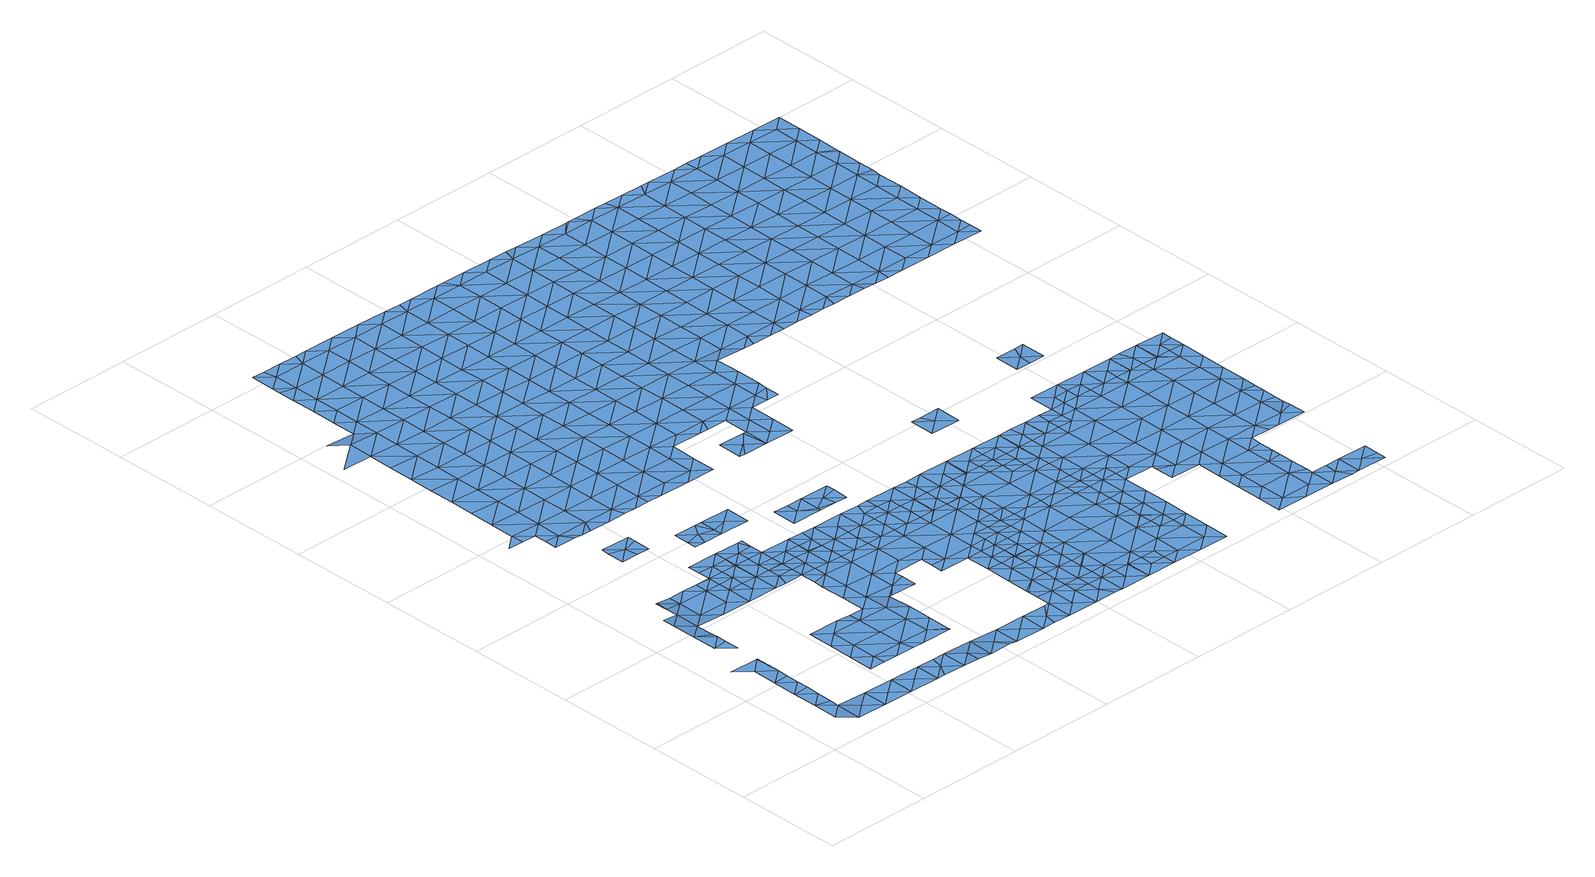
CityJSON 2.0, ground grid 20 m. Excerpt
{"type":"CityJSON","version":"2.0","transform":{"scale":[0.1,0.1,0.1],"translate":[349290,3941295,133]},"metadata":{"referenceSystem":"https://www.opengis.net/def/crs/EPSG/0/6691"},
"CityObjects":{
"waterbody1":{"type":"WaterBody","attributes":{"name":"10","class":"1140","function":"1","WaterBodyRiverFloodingRiskAttribute.description":"5","WaterBodyRiverFloodingRiskAttribute.rankOrg":"1","WaterBodyRiverFloodingRiskAttribute.adminType":"2","WaterBodyRiverFloodingRiskAttribute.scale":"L2"},"geometry":[{"type":"MultiSurface","lod":"1","boundaries":[[[0,1,2]],[[3,0,2]],[[1,4,5]],[[6,1,0]],[[1,6,4]],[[0,3,7]],[[8,9,5]],[[5,9,10]],[[5,4,8]],[[11,12,10]],[[7,3,13]],[[14,0,7]],[[15,10,9]],[[11,10,15]],[[16,12,17]],[[13,14,7]],[[17,12,11]],[[17,11,18]],[[13,19,14]],[[20,19,13]],[[21,22,23]],[[24,23,25]],[[23,22,25]],[[26,27,24]],[[28,26,24]],[[28,24,25]],[[14,19,29]],[[20,29,19]],[[30,31,27]],[[30,27,26]],[[29,20,32]],[[30,26,33]],[[34,35,36]],[[20,37,32]],[[33,38,30]],[[26,39,33]],[[36,30,38]],[[40,29,32]],[[34,36,38]],[[41,34,38]],[[40,32,37]],[[42,38,33]],[[43,33,39]],[[44,41,38]],[[42,44,38]],[[37,45,46]],[[40,37,46]],[[33,43,42]],[[47,40,46]],[[46,45,48]],[[43,39,49]],[[48,50,46]],[[51,44,42]],[[47,46,50]],[[52,43,49]],[[42,43,52]],[[42,53,51]],[[54,50,48]],[[55,53,42]],[[56,54,48]],[[42,52,55]],[[53,57,51]],[[52,49,58]],[[54,59,50]],[[49,60,58]],[[61,52,58]],[[56,62,54]],[[62,59,54]],[[60,63,58]],[[61,58,63]],[[64,59,62]],[[65,66,60]],[[60,66,63]],[[62,67,64]],[[64,68,59]],[[69,63,66]],[[65,70,66]],[[67,71,64]],[[71,68,64]],[[70,72,66]],[[69,66,72]],[[72,73,69]],[[71,74,68]],[[71,75,74]],[[76,68,74]],[[74,75,76]],[[77,76,75]],[[78,77,75]],[[77,78,79]],[[76,77,80]],[[81,80,77]],[[77,79,81]],[[79,82,81]],[[83,84,81]],[[84,83,85]],[[82,79,86]],[[81,82,83]],[[87,88,89]],[[87,85,88]],[[86,90,82]],[[82,90,83]],[[85,83,88]],[[89,91,92]],[[91,89,88]],[[93,94,83]],[[83,94,88]],[[83,90,93]],[[86,95,90]],[[96,92,91]],[[97,98,88]],[[88,98,91]],[[88,94,97]],[[86,99,95]],[[100,90,95]],[[101,102,91]],[[91,98,101]],[[96,91,102]],[[95,99,103]],[[103,104,95]],[[100,95,104]],[[101,105,102]],[[105,106,102]],[[103,107,104]],[[103,108,107]],[[109,104,107]],[[109,107,110]],[[107,108,110]],[[108,111,110]],[[108,112,111]],[[108,113,112]],[[114,111,112]],[[115,114,112]],[[112,113,115]],[[114,115,116]]]}]},
"waterbody2":{"type":"WaterBody","attributes":{"name":"10","class":"1140","function":"1","WaterBodyRiverFloodingRiskAttribute.description":"5","WaterBodyRiverFloodingRiskAttribute.rankOrg":"1","WaterBodyRiverFloodingRiskAttribute.adminType":"2","WaterBodyRiverFloodingRiskAttribute.scale":"L2"},"geometry":[{"type":"MultiSurface","lod":"1","boundaries":[[[117,118,119]],[[119,120,117]],[[121,122,117]],[[121,117,120]],[[123,124,125]],[[126,125,124]],[[120,126,124]],[[127,128,122]],[[121,120,124]],[[127,129,128]],[[123,130,124]],[[131,122,121]],[[127,122,131]],[[130,132,124]],[[124,132,121]],[[133,134,129]],[[135,132,130]],[[133,136,134]],[[137,129,127]],[[121,138,131]],[[133,129,137]],[[139,121,132]],[[140,127,131]],[[141,142,136]],[[143,144,145]],[[135,146,132]],[[138,121,139]],[[140,137,127]],[[147,141,136]],[[141,144,142]],[[147,136,133]],[[140,131,138]],[[148,149,145]],[[150,133,137]],[[151,145,144]],[[141,152,144]],[[139,132,153]],[[132,146,153]],[[154,150,137]],[[150,147,133]],[[155,138,139]],[[154,137,140]],[[156,153,146]],[[151,148,145]],[[157,155,139]],[[155,140,138]],[[157,139,153]],[[158,141,147]],[[144,152,151]],[[156,159,153]],[[160,158,147]],[[161,154,140]],[[141,158,152]],[[147,150,160]],[[162,148,151]],[[163,161,140]],[[164,148,162]],[[165,157,153]],[[166,150,154]],[[167,153,159]],[[140,155,163]],[[164,168,169]],[[152,170,151]],[[167,165,153]],[[168,164,162]],[[171,155,157]],[[172,173,169]],[[151,170,162]],[[168,172,169]],[[150,174,160]],[[152,158,175]],[[167,159,176]],[[166,174,150]],[[154,161,166]],[[177,178,173]],[[152,175,170]],[[172,177,173]],[[170,179,162]],[[162,180,168]],[[176,181,167]],[[178,177,182]],[[171,183,155]],[[157,165,171]],[[180,172,168]],[[158,184,175]],[[163,155,183]],[[158,160,184]],[[181,185,167]],[[186,182,187]],[[180,162,179]],[[182,177,187]],[[161,188,166]],[[160,174,184]],[[167,189,165]],[[187,190,186]],[[161,163,188]],[[191,177,172]],[[184,192,175]],[[165,189,171]],[[163,183,188]],[[193,191,172]],[[188,194,166]],[[170,175,195]],[[172,180,193]],[[167,185,189]],[[179,170,195]],[[189,196,171]],[[175,192,195]],[[190,187,197]],[[171,198,183]],[[174,166,199]],[[174,200,184]],[[185,181,201]],[[202,197,187]],[[187,177,202]],[[199,200,174]],[[203,204,179]],[[166,194,199]],[[202,177,191]],[[183,205,188]],[[180,204,193]],[[179,195,203]],[[180,179,204]],[[198,205,183]],[[192,184,200]],[[171,196,198]],[[206,185,201]],[[192,207,195]],[[204,208,193]],[[189,185,206]],[[193,209,191]],[[194,188,205]],[[207,203,195]],[[197,202,210]],[[208,209,193]],[[206,211,189]],[[212,192,200]],[[194,213,199]],[[191,214,202]],[[215,194,205]],[[196,189,216]],[[192,212,207]],[[217,204,203]],[[210,202,218]],[[206,201,219]],[[216,189,211]],[[200,199,213]],[[194,215,213]],[[214,191,209]],[[198,196,220]],[[221,203,207]],[[222,211,206]],[[213,223,200]],[[200,224,212]],[[225,206,219]],[[218,202,214]],[[222,206,225]],[[205,198,220]],[[196,216,220]],[[205,226,215]],[[208,204,217]],[[227,207,212]],[[220,226,205]],[[203,221,217]],[[228,216,211]],[[228,211,222]],[[214,229,218]],[[230,213,215]],[[231,232,208]],[[200,223,224]],[[207,227,221]],[[208,217,231]],[[209,208,232]],[[233,220,216]],[[234,216,228]],[[212,224,227]],[[215,226,235]],[[227,236,221]],[[221,237,217]],[[214,209,238]],[[223,213,230]],[[215,235,230]],[[238,209,232]],[[214,238,229]],[[239,231,217]],[[223,240,224]],[[226,220,233]],[[216,234,233]],[[237,221,236]],[[237,239,217]],[[239,232,231]],[[223,230,241]],[[234,228,242]],[[243,244,245]],[[244,246,245]],[[223,241,240]],[[247,229,238]],[[226,233,248]],[[235,226,249]],[[227,224,250]],[[239,251,232]],[[232,252,238]],[[253,233,234]],[[230,235,249]],[[236,227,250]],[[226,248,249]],[[224,240,250]],[[252,247,238]],[[244,243,254]],[[234,242,253]],[[241,230,255]],[[256,253,242]],[[257,248,233]],[[258,259,236]],[[246,244,260]],[[252,232,251]],[[230,249,255]],[[236,250,258]],[[237,236,259]],[[260,244,254]],[[261,233,253]],[[262,249,248]],[[263,253,256]],[[239,264,251]],[[241,255,265]],[[254,266,260]],[[240,241,267]],[[239,237,264]],[[257,233,261]],[[268,258,250]],[[241,265,267]],[[269,247,252]],[[237,259,264]],[[266,254,270]],[[250,240,268]],[[271,270,254]],[[264,272,251]],[[273,261,253]],[[262,248,257]],[[255,249,262]],[[274,265,255]],[[273,253,263]],[[240,267,268]],[[275,259,258]],[[263,266,276]],[[266,270,276]],[[277,269,252]],[[252,251,277]],[[278,257,261]],[[275,264,259]],[[279,255,262]],[[277,251,272]],[[280,267,265]],[[281,258,268]],[[273,263,276]],[[274,255,279]],[[276,270,282]],[[278,261,273]],[[270,271,282]],[[283,262,257]],[[284,268,267]],[[258,281,275]],[[277,285,269]],[[282,286,276]],[[275,287,264]],[[283,279,262]],[[280,265,274]],[[273,276,286]],[[288,257,278]],[[272,264,287]],[[268,284,281]],[[272,289,277]],[[283,257,288]],[[290,274,279]],[[291,278,273]],[[267,280,284]],[[283,290,279]],[[285,277,292]],[[284,293,281]],[[281,294,275]],[[272,287,295]],[[291,288,278]],[[273,286,296]],[[297,280,274]],[[298,296,286]],[[289,272,295]],[[290,297,274]],[[292,277,289]],[[275,299,287]],[[291,273,296]],[[300,283,288]],[[294,281,293]],[[280,301,284]],[[302,295,287]],[[297,301,280]],[[289,303,292]],[[304,290,283]],[[298,305,296]],[[300,288,291]],[[300,304,283]],[[275,294,299]],[[301,306,284]],[[296,307,291]],[[305,298,308]],[[293,284,306]],[[307,296,305]],[[289,295,302]],[[304,309,290]],[[287,299,302]],[[290,310,297]],[[311,291,307]],[[309,310,290]],[[300,291,311]],[[312,313,293]],[[289,314,303]],[[297,315,301]],[[293,306,312]],[[311,316,300]],[[294,293,313]],[[289,302,314]],[[310,315,297]],[[304,300,316]],[[313,317,294]],[[299,317,302]],[[318,303,314]],[[301,319,306]],[[299,294,317]],[[316,320,304]],[[315,319,301]],[[319,312,306]],[[304,321,309]],[[302,322,314]],[[323,318,314]],[[320,321,304]],[[309,321,310]],[[324,313,312]],[[322,302,317]],[[322,325,314]],[[326,320,316]],[[314,325,323]],[[327,312,319]],[[328,317,313]],[[321,329,310]],[[310,330,315]],[[329,330,310]],[[312,327,324]],[[315,331,319]],[[330,331,315]],[[328,313,324]],[[332,323,325]],[[319,331,327]],[[320,333,321]],[[334,325,322]],[[322,317,335]],[[336,333,320]],[[320,326,336]],[[337,336,326]],[[321,333,329]],[[327,338,324]],[[317,328,335]],[[331,338,327]],[[334,332,325]],[[334,322,335]],[[329,339,330]],[[324,340,328]],[[333,339,329]],[[337,341,336]],[[342,335,328]],[[330,343,331]],[[340,324,338]],[[339,343,330]],[[344,332,334]],[[341,345,336]],[[336,345,333]],[[343,346,331]],[[328,340,342]],[[338,331,346]],[[333,347,339]],[[348,345,341]],[[345,347,333]],[[344,334,349]],[[335,342,350]],[[334,335,351]],[[352,353,338]],[[351,335,350]],[[347,354,339]],[[339,355,343]],[[338,346,352]],[[340,338,353]],[[349,334,351]],[[356,345,348]],[[354,355,339]],[[353,357,340]],[[343,355,346]],[[342,357,350]],[[342,340,357]],[[356,358,345]],[[359,352,346]],[[360,349,351]],[[345,361,347]],[[350,362,351]],[[355,359,346]],[[358,361,345]],[[347,361,354]],[[363,358,356]],[[364,353,352]],[[362,350,357]],[[362,365,351]],[[351,365,360]],[[366,352,359]],[[367,357,353]],[[361,368,354]],[[354,369,355]],[[363,370,358]],[[355,369,359]],[[352,366,364]],[[369,354,368]],[[370,371,358]],[[372,360,365]],[[353,364,367]],[[358,373,361]],[[369,374,359]],[[359,375,366]],[[362,357,376]],[[371,373,358]],[[374,375,359]],[[377,372,365]],[[376,357,367]],[[361,378,368]],[[371,370,379]],[[366,380,364]],[[365,362,381]],[[373,378,361]],[[381,362,376]],[[365,381,377]],[[364,380,367]],[[368,382,369]],[[378,382,368]],[[371,379,383]],[[369,382,374]],[[366,375,380]],[[377,381,384]],[[380,385,367]],[[383,386,371]],[[371,386,373]],[[376,367,385]],[[376,387,381]],[[375,374,388]],[[384,381,389]],[[390,386,383]],[[373,391,378]],[[374,382,388]],[[388,392,375]],[[375,393,380]],[[376,385,394]],[[392,393,375]],[[387,376,394]],[[378,391,382]],[[373,386,395]],[[389,381,387]],[[380,396,385]],[[373,395,391]],[[386,390,397]],[[382,398,388]],[[389,387,399]],[[398,392,388]],[[386,400,395]],[[394,385,396]],[[380,393,396]],[[382,391,401]],[[386,397,400]],[[398,382,401]],[[402,393,392]],[[387,394,403]],[[399,387,404]],[[403,394,396]],[[403,405,387]],[[397,406,400]],[[407,396,393]],[[408,395,400]],[[402,392,398]],[[391,395,409]],[[402,407,393]],[[404,387,405]],[[410,400,406]],[[409,395,408]],[[401,391,409]],[[396,411,403]],[[398,401,412]],[[413,408,400]],[[412,401,409]],[[398,414,402]],[[404,405,415]],[[411,396,407]],[[416,405,403]],[[412,414,398]],[[417,413,400]],[[400,410,417]],[[418,409,408]],[[419,403,411]],[[414,420,402]],[[402,421,407]],[[415,405,422]],[[413,418,408]],[[418,412,409]],[[420,421,402]],[[416,403,419]],[[410,423,417]],[[422,405,416]],[[407,424,411]],[[425,414,412]],[[421,424,407]],[[411,424,419]],[[418,425,412]],[[417,426,413]],[[426,417,423]],[[419,427,416]],[[422,416,428]],[[420,414,429]],[[413,430,418]],[[427,419,424]],[[414,425,429]],[[427,431,416]],[[432,433,420]],[[413,426,430]],[[418,434,425]],[[420,429,432]],[[421,420,433]],[[428,416,431]],[[426,423,435]],[[424,421,433]],[[418,430,436]],[[425,437,429]],[[424,438,427]],[[439,428,431]],[[434,418,436]],[[435,440,426]],[[434,437,425]],[[441,432,429]],[[442,424,433]],[[443,431,427]],[[437,441,429]],[[441,433,432]],[[439,431,444]],[[430,426,445]],[[424,442,438]],[[436,430,445]],[[446,442,433]],[[426,440,445]],[[443,427,438]],[[444,431,443]],[[440,435,447]],[[434,436,448]],[[436,445,448]],[[448,449,434]],[[433,441,446]],[[446,450,442]],[[440,451,445]],[[452,440,447]],[[437,434,449]],[[453,444,443]],[[451,440,452]],[[451,454,445]],[[437,455,441]],[[438,442,456]],[[438,457,443]],[[456,442,450]],[[448,445,458]],[[456,457,438]],[[459,446,441]],[[445,454,458]],[[437,449,460]],[[461,449,448]],[[443,457,453]],[[437,460,455]],[[448,458,461]],[[446,462,450]],[[449,463,460]],[[459,441,455]],[[463,449,461]],[[464,456,450]],[[462,446,459]],[[465,460,463]],[[464,457,456]],[[466,453,457]],[[455,460,465]],[[467,459,455]],[[468,467,455]],[[468,455,465]],[[464,450,462]],[[469,466,457]],[[464,469,457]],[[470,462,459]],[[467,470,459]],[[471,464,462]],[[472,471,462]],[[472,462,470]],[[473,469,464]],[[474,466,469]],[[473,464,471]],[[474,469,473]]]}]},
"waterbody3":{"type":"WaterBody","attributes":{"name":"10","class":"1140","function":"1","WaterBodyRiverFloodingRiskAttribute.description":"5","WaterBodyRiverFloodingRiskAttribute.rankOrg":"1","WaterBodyRiverFloodingRiskAttribute.adminType":"2","WaterBodyRiverFloodingRiskAttribute.scale":"L2"},"geometry":[{"type":"MultiSurface","lod":"1","boundaries":[[[475,476,477]],[[475,477,478]],[[479,480,477]],[[480,478,477]],[[481,477,482]],[[479,477,481]],[[476,482,477]]]}]},
"waterbody4":{"type":"WaterBody","attributes":{"name":"10","class":"1140","function":"1","WaterBodyRiverFloodingRiskAttribute.description":"5","WaterBodyRiverFloodingRiskAttribute.rankOrg":"3","WaterBodyRiverFloodingRiskAttribute.adminType":"2","WaterBodyRiverFloodingRiskAttribute.scale":"L2"},"geometry":[{"type":"MultiSurface","lod":"1","boundaries":[[[483,484,485]],[[483,485,486]],[[487,488,486]],[[489,487,485]],[[485,487,486]],[[57,489,485]],[[490,57,485]],[[484,490,485]]]}]},
"waterbody5":{"type":"WaterBody","attributes":{"name":"10","class":"1140","function":"1","WaterBodyRiverFloodingRiskAttribute.description":"5","WaterBodyRiverFloodingRiskAttribute.rankOrg":"2","WaterBodyRiverFloodingRiskAttribute.adminType":"2","WaterBodyRiverFloodingRiskAttribute.scale":"L2"},"geometry":[{"type":"MultiSurface","lod":"1","boundaries":[[[63,488,487]],[[63,491,488]],[[492,69,73]],[[493,491,492]],[[489,494,487]],[[489,57,494]],[[493,495,491]],[[495,496,491]],[[494,63,487]],[[55,494,57]],[[63,69,491]],[[55,57,53]],[[496,488,491]],[[491,69,492]],[[61,494,52]],[[52,494,55]],[[61,63,494]]]}]},
"waterbody6":{"type":"WaterBody","attributes":{"name":"10","class":"1140","function":"1","WaterBodyRiverFloodingRiskAttribute.description":"5","WaterBodyRiverFloodingRiskAttribute.rankOrg":"4","WaterBodyRiverFloodingRiskAttribute.adminType":"2","WaterBodyRiverFloodingRiskAttribute.scale":"L2"},"geometry":[{"type":"MultiSurface","lod":"1","boundaries":[[[497,488,496]],[[498,499,500]],[[495,499,497]],[[488,497,486]],[[497,496,495]],[[498,497,499]],[[483,497,498]],[[486,497,483]]]}]},
"waterbody7":{"type":"WaterBody","attributes":{"name":"10","class":"1140","function":"1","WaterBodyRiverFloodingRiskAttribute.description":"5","WaterBodyRiverFloodingRiskAttribute.rankOrg":"2","WaterBodyRiverFloodingRiskAttribute.adminType":"2","WaterBodyRiverFloodingRiskAttribute.scale":"L2"},"geometry":[{"type":"MultiSurface","lod":"1","boundaries":[[[501,502,503]],[[504,505,506]],[[502,501,507]],[[508,503,502]],[[504,502,505]],[[505,502,507]],[[508,502,504]],[[501,503,509]]]}]},
"waterbody8":{"type":"WaterBody","attributes":{"name":"10","class":"1140","function":"1","WaterBodyRiverFloodingRiskAttribute.description":"5","WaterBodyRiverFloodingRiskAttribute.rankOrg":"3","WaterBodyRiverFloodingRiskAttribute.adminType":"2","WaterBodyRiverFloodingRiskAttribute.scale":"L2"},"geometry":[{"type":"MultiSurface","lod":"1","boundaries":[[[510,511,512]],[[493,492,513]],[[513,512,493]],[[495,493,512]],[[513,492,73]],[[514,495,512]],[[515,514,512]],[[512,513,510]],[[516,515,511]],[[512,511,515]]]}]},
"waterbody9":{"type":"WaterBody","attributes":{"name":"10","class":"1140","function":"1","WaterBodyRiverFloodingRiskAttribute.description":"5","WaterBodyRiverFloodingRiskAttribute.rankOrg":"1","WaterBodyRiverFloodingRiskAttribute.adminType":"2","WaterBodyRiverFloodingRiskAttribute.scale":"L2"},"geometry":[{"type":"MultiSurface","lod":"1","boundaries":[[[517,70,518]],[[519,518,70]],[[520,521,522]],[[523,524,525]],[[526,527,528]],[[529,530,531]],[[530,532,531]],[[533,534,529]],[[534,533,528]],[[535,526,528]],[[526,535,536]],[[537,538,539]],[[526,536,540]],[[541,522,542]],[[542,543,541]],[[542,544,543]],[[545,546,547]],[[547,544,545]],[[548,549,545]],[[537,548,545]],[[542,537,545]],[[550,537,542]],[[550,523,537]],[[551,524,523]],[[539,538,552]],[[538,553,552]],[[554,538,537]],[[538,555,553]],[[556,557,558]],[[559,560,561]],[[559,562,560]],[[562,559,525]],[[559,554,525]],[[554,559,561]],[[561,538,554]],[[519,563,518]],[[563,564,518]],[[558,565,566]],[[558,566,556]],[[557,567,558]],[[568,557,556]],[[517,518,569]],[[570,571,572]],[[573,557,568]],[[574,575,567]],[[567,575,535]],[[533,567,535]],[[576,567,533]],[[531,576,533]],[[576,531,577]],[[576,577,558]],[[558,577,578]],[[579,578,577]],[[542,545,544]],[[549,546,545]],[[542,522,521]],[[527,564,563]],[[580,548,539]],[[537,539,548]],[[523,554,537]],[[525,554,523]],[[525,571,562]],[[560,562,540]],[[540,581,560]],[[561,555,538]],[[582,581,540]],[[583,584,578]],[[584,565,578]],[[557,573,574]],[[557,574,567]],[[535,575,536]],[[533,535,528]],[[533,529,531]],[[532,577,531]],[[558,567,576]],[[558,578,565]],[[578,579,583]],[[532,579,577]],[[585,540,536]],[[582,540,585]],[[540,562,526]],[[564,526,562]],[[564,562,571]],[[518,564,571]],[[518,571,569]],[[570,569,571]],[[571,525,572]],[[586,572,525]],[[586,525,524]],[[564,527,526]],[[521,587,542]],[[588,550,589]],[[587,589,550]],[[590,523,550]],[[539,552,591]],[[590,551,523]],[[588,590,550]],[[542,587,550]],[[591,580,539]],[[591,592,580]]]}]},
"waterbody10":{"type":"WaterBody","attributes":{"name":"10","class":"1140","function":"1","WaterBodyRiverFloodingRiskAttribute.description":"5","WaterBodyRiverFloodingRiskAttribute.rankOrg":"1","WaterBodyRiverFloodingRiskAttribute.adminType":"2","WaterBodyRiverFloodingRiskAttribute.scale":"L2"},"geometry":[{"type":"MultiSurface","lod":"1","boundaries":[[[593,594,595]],[[507,594,593]],[[593,506,505]],[[593,505,507]],[[506,593,595]]]}]},
"waterbody11":{"type":"WaterBody","attributes":{"name":"10","class":"1140","function":"1","WaterBodyRiverFloodingRiskAttribute.description":"5","WaterBodyRiverFloodingRiskAttribute.rankOrg":"4","WaterBodyRiverFloodingRiskAttribute.adminType":"2","WaterBodyRiverFloodingRiskAttribute.scale":"L2"},"geometry":[{"type":"MultiSurface","lod":"1","boundaries":[[[596,597,598]],[[596,599,597]],[[598,597,600]],[[597,601,600]],[[601,602,600]],[[600,602,603]],[[515,604,514]],[[605,602,604]],[[514,604,606]],[[599,607,608]],[[607,599,596]],[[609,596,598]],[[601,604,602]],[[601,606,604]],[[605,516,511]],[[516,605,604]],[[516,604,515]],[[603,598,600]],[[596,610,607]],[[609,610,596]]]}]},
"waterbody12":{"type":"WaterBody","attributes":{"name":"10","class":"1140","function":"1","WaterBodyRiverFloodingRiskAttribute.description":"5","WaterBodyRiverFloodingRiskAttribute.rankOrg":"3","WaterBodyRiverFloodingRiskAttribute.adminType":"2","WaterBodyRiverFloodingRiskAttribute.scale":"L2"},"geometry":[{"type":"MultiSurface","lod":"1","boundaries":[[[611,612,613]],[[614,613,615]],[[615,613,616]],[[616,613,617]],[[617,613,612]],[[611,613,614]]]}]},
"waterbody13":{"type":"WaterBody","attributes":{"name":"10","class":"1140","function":"1","WaterBodyRiverFloodingRiskAttribute.description":"5","WaterBodyRiverFloodingRiskAttribute.rankOrg":"2","WaterBodyRiverFloodingRiskAttribute.adminType":"2","WaterBodyRiverFloodingRiskAttribute.scale":"L2"},"geometry":[{"type":"MultiSurface","lod":"1","boundaries":[[[102,618,619]],[[102,106,618]],[[96,102,619]],[[92,96,619]],[[552,92,619]],[[591,619,592]],[[618,592,619]],[[591,552,619]]]}]},
"waterbody14":{"type":"WaterBody","attributes":{"name":"10","class":"1140","function":"1","WaterBodyRiverFloodingRiskAttribute.description":"5","WaterBodyRiverFloodingRiskAttribute.rankOrg":"2","WaterBodyRiverFloodingRiskAttribute.adminType":"2","WaterBodyRiverFloodingRiskAttribute.scale":"L2"},"geometry":[{"type":"MultiSurface","lod":"1","boundaries":[[[105,620,106]],[[621,620,105]],[[98,621,101]],[[620,621,622]],[[623,622,621]],[[90,100,93]],[[624,625,626]],[[93,100,626]],[[626,104,624]],[[105,101,621]],[[100,104,626]],[[621,627,623]],[[97,628,98]],[[97,94,628]],[[628,627,621]],[[621,98,628]],[[626,625,628]],[[628,629,630]],[[625,629,628]],[[630,627,628]],[[93,626,94]],[[94,626,628]]]}]},
"waterbody15":{"type":"WaterBody","attributes":{"name":"10","class":"1140","function":"1","WaterBodyRiverFloodingRiskAttribute.description":"5","WaterBodyRiverFloodingRiskAttribute.rankOrg":"2","WaterBodyRiverFloodingRiskAttribute.adminType":"2","WaterBodyRiverFloodingRiskAttribute.scale":"L2"},"geometry":[{"type":"MultiSurface","lod":"1","boundaries":[[[631,632,633]],[[634,635,636]],[[637,638,639]],[[639,640,637]],[[640,641,637]],[[602,572,642]],[[640,643,641]],[[643,644,641]],[[645,598,524]],[[646,511,569]],[[605,511,646]],[[647,648,649]],[[650,633,651]],[[634,636,652]],[[653,636,635]],[[644,635,641]],[[641,635,634]],[[641,654,655]],[[654,641,634]],[[654,634,632]],[[654,632,631]],[[654,631,656]],[[657,649,656]],[[649,520,656]],[[658,657,656]],[[658,656,659]],[[659,656,631]],[[650,659,631]],[[648,520,649]],[[602,605,646]],[[655,522,541]],[[541,543,655]],[[655,637,641]],[[547,638,637]],[[546,638,547]],[[520,522,656]],[[510,660,511]],[[510,513,660]],[[513,72,660]],[[73,72,513]],[[609,598,645]],[[517,569,660]],[[660,70,517]],[[72,70,660]],[[660,569,511]],[[569,570,646]],[[570,572,646]],[[572,586,642]],[[586,524,642]],[[551,645,524]],[[544,547,637]],[[544,637,655]],[[543,544,655]],[[521,520,648]],[[647,661,648]],[[633,650,631]],[[522,655,656]],[[656,655,654]],[[642,524,598]],[[642,598,603]],[[603,602,642]],[[646,572,602]],[[662,632,634]],[[663,664,635]],[[665,610,666]],[[589,587,661]],[[666,610,590]],[[666,590,588]],[[634,667,662]],[[652,667,634]],[[653,635,664]],[[644,663,635]],[[588,589,666]],[[666,589,661]],[[665,666,661]],[[609,645,610]],[[610,645,590]],[[551,590,645]],[[521,648,587]],[[587,648,661]]]}]},
"waterbody16":{"type":"WaterBody","attributes":{"name":"10","class":"1140","function":"1","WaterBodyRiverFloodingRiskAttribute.description":"5","WaterBodyRiverFloodingRiskAttribute.rankOrg":"2","WaterBodyRiverFloodingRiskAttribute.adminType":"2","WaterBodyRiverFloodingRiskAttribute.scale":"L2"},"geometry":[{"type":"MultiSurface","lod":"1","boundaries":[[[668,669,670]],[[668,616,669]],[[617,671,669]],[[670,669,672]],[[617,669,616]],[[612,671,617]],[[669,671,672]]]}]},
"waterbody17":{"type":"WaterBody","attributes":{"name":"10","class":"1140","function":"1","WaterBodyRiverFloodingRiskAttribute.description":"5","WaterBodyRiverFloodingRiskAttribute.rankOrg":"2","WaterBodyRiverFloodingRiskAttribute.adminType":"2","WaterBodyRiverFloodingRiskAttribute.scale":"L2"},"geometry":[{"type":"MultiSurface","lod":"1","boundaries":[[[548,580,673]],[[674,675,673]],[[676,674,673]],[[675,546,549]],[[675,549,673]],[[549,548,673]],[[580,592,673]],[[592,676,673]]]}]},
"waterbody18":{"type":"WaterBody","attributes":{"name":"10","class":"1140","function":"1","WaterBodyRiverFloodingRiskAttribute.description":"5","WaterBodyRiverFloodingRiskAttribute.rankOrg":"3","WaterBodyRiverFloodingRiskAttribute.adminType":"2","WaterBodyRiverFloodingRiskAttribute.scale":"L2"},"geometry":[{"type":"MultiSurface","lod":"1","boundaries":[[[677,678,679]],[[680,681,682]],[[683,684,685]],[[684,683,686]],[[687,684,686]],[[688,686,683]],[[689,688,683]],[[620,622,690]],[[690,622,674]],[[675,674,691]],[[674,692,691]],[[675,691,638]],[[639,638,691]],[[691,693,640]],[[643,640,693]],[[693,644,643]],[[618,106,690]],[[691,640,639]],[[694,695,696]],[[676,690,674]],[[106,620,690]],[[622,692,674]],[[697,688,689]],[[698,689,683]],[[691,692,693]],[[698,683,681]],[[699,695,694]],[[699,700,695]],[[693,698,681]],[[692,698,693]],[[692,689,698]],[[692,697,689]],[[622,697,692]],[[623,697,622]],[[546,675,638]],[[624,701,625]],[[624,104,701]],[[115,113,702]],[[113,678,702]],[[702,678,677]],[[681,683,682]],[[685,682,683]],[[703,687,686]],[[686,700,703]],[[695,704,677]],[[700,704,695]],[[686,704,700]],[[116,702,704]],[[677,696,695]],[[696,677,679]],[[704,702,677]],[[115,702,116]],[[111,114,705]],[[110,111,705]],[[701,110,705]],[[109,110,701]],[[104,109,701]],[[114,116,705]],[[705,116,704]],[[705,704,686]],[[688,705,686]],[[706,707,708]],[[664,663,707]],[[680,706,681]],[[618,690,592]],[[676,592,690]],[[681,706,708]],[[663,708,707]],[[663,644,708]],[[693,708,644]],[[693,681,708]],[[623,627,697]],[[630,709,627]],[[627,709,697]],[[697,709,688]],[[629,625,709]],[[625,701,709]],[[709,701,705]],[[630,629,709]],[[709,705,688]]]}]},
"waterbody19":{"type":"WaterBody","attributes":{"name":"10","class":"1140","function":"1","WaterBodyRiverFloodingRiskAttribute.description":"5","WaterBodyRiverFloodingRiskAttribute.rankOrg":"3","WaterBodyRiverFloodingRiskAttribute.adminType":"2","WaterBodyRiverFloodingRiskAttribute.scale":"L2"},"geometry":[{"type":"MultiSurface","lod":"1","boundaries":[[[647,649,710]],[[711,710,712]],[[713,649,657]],[[714,711,608]],[[657,658,713]],[[649,713,715]],[[649,715,710]],[[710,715,712]],[[716,717,718]],[[719,658,659]],[[650,720,717]],[[650,651,720]],[[714,661,711]],[[607,714,608]],[[717,659,650]],[[661,647,710]],[[719,715,713]],[[719,713,658]],[[661,710,711]],[[720,718,717]],[[716,719,717]],[[659,717,719]],[[665,661,714]],[[665,714,610]],[[610,714,607]]]}]},
"waterbody20":{"type":"WaterBody","attributes":{"name":"10","class":"1140","function":"1","WaterBodyRiverFloodingRiskAttribute.description":"5","WaterBodyRiverFloodingRiskAttribute.rankOrg":"2","WaterBodyRiverFloodingRiskAttribute.adminType":"2","WaterBodyRiverFloodingRiskAttribute.scale":"L2"},"geometry":[{"type":"MultiSurface","lod":"1","boundaries":[[[703,700,721]],[[700,699,721]],[[680,682,722]],[[685,684,723]],[[684,721,723]],[[687,721,684]],[[682,685,723]],[[723,724,722]],[[722,724,725]],[[722,682,723]],[[699,694,721]],[[726,724,723]],[[721,694,726]],[[723,721,726]],[[721,687,703]],[[727,728,729]],[[727,725,730]],[[727,707,706]],[[680,722,706]],[[728,727,730]],[[729,664,727]],[[727,664,707]],[[722,727,706]],[[725,727,722]]]}]},
"waterbody21":{"type":"WaterBody","attributes":{"name":"10","class":"1140","function":"1","WaterBodyRiverFloodingRiskAttribute.description":"5","WaterBodyRiverFloodingRiskAttribute.rankOrg":"1","WaterBodyRiverFloodingRiskAttribute.adminType":"2","WaterBodyRiverFloodingRiskAttribute.scale":"L2"},"geometry":[{"type":"MultiSurface","lod":"1","boundaries":[[[731,732,733]],[[734,735,733]],[[736,734,733]],[[732,736,733]],[[731,733,735]]]}]},
"waterbody22":{"type":"WaterBody","attributes":{"name":"10","class":"1140","function":"1","WaterBodyRiverFloodingRiskAttribute.description":"5","WaterBodyRiverFloodingRiskAttribute.rankOrg":"2","WaterBodyRiverFloodingRiskAttribute.adminType":"2","WaterBodyRiverFloodingRiskAttribute.scale":"L2"},"geometry":[{"type":"MultiSurface","lod":"1","boundaries":[[[737,738,739]],[[739,740,741]],[[739,742,740]],[[743,742,739]],[[718,744,716]],[[745,746,744]],[[747,748,749]],[[744,750,745]],[[750,744,718]],[[720,750,718]],[[750,720,651]],[[739,738,743]],[[751,744,746]],[[741,740,752]],[[751,746,748]],[[748,747,751]],[[753,751,747]],[[753,747,740]],[[752,740,747]],[[749,752,747]],[[743,754,742]],[[737,739,741]],[[751,716,744]]]}]},
"waterbody23":{"type":"WaterBody","attributes":{"name":"10","class":"1140","function":"1","WaterBodyRiverFloodingRiskAttribute.description":"5","WaterBodyRiverFloodingRiskAttribute.rankOrg":"1","WaterBodyRiverFloodingRiskAttribute.adminType":"2","WaterBodyRiverFloodingRiskAttribute.scale":"L2"},"geometry":[{"type":"MultiSurface","lod":"1","boundaries":[[[755,756,757]],[[757,756,758]],[[757,758,759]],[[757,759,760]],[[760,759,761]],[[761,759,762]],[[763,761,762]],[[763,762,764]],[[764,762,765]],[[730,766,728]],[[730,725,766]],[[765,766,725]],[[766,765,767]],[[766,767,768]],[[769,768,767]],[[770,768,769]],[[769,771,770]],[[772,771,769]],[[745,750,773]],[[651,633,750]],[[652,636,774]],[[770,774,768]],[[768,728,766]],[[771,772,775]],[[775,772,776]],[[777,775,776]],[[775,777,738]],[[778,775,738]],[[775,778,770]],[[636,653,779]],[[780,755,781]],[[636,779,774]],[[774,779,768]],[[768,779,728]],[[729,728,779]],[[773,750,633]],[[743,782,754]],[[782,743,777]],[[782,777,783]],[[777,784,783]],[[785,783,784]],[[786,784,787]],[[787,784,776]],[[788,787,776]],[[788,789,787]],[[790,789,788]],[[791,789,790]],[[792,789,791]],[[792,793,789]],[[789,793,794]],[[792,791,795]],[[796,797,795]],[[796,758,797]],[[796,798,758]],[[798,796,790]],[[798,790,772]],[[798,799,758]],[[799,798,767]],[[767,762,799]],[[795,800,792]],[[801,792,800]],[[802,792,801]],[[790,796,791]],[[803,804,805]],[[803,805,806]],[[806,805,793]],[[806,793,802]],[[807,808,809]],[[809,808,800]],[[809,800,797]],[[756,809,797]],[[809,756,810]],[[810,756,811]],[[810,811,812]],[[813,814,815]],[[816,814,813]],[[817,818,819]],[[794,787,789]],[[794,820,787]],[[821,820,794]],[[822,821,794]],[[822,794,805]],[[820,823,787]],[[823,824,787]],[[788,776,790]],[[824,786,787]],[[785,784,786]],[[778,741,752]],[[791,796,795]],[[737,778,738]],[[825,817,819]],[[826,825,827]],[[819,827,825]],[[828,827,819]],[[828,829,827]],[[827,829,826]],[[826,829,830]],[[830,760,761]],[[829,760,830]],[[831,760,829]],[[760,831,781]],[[832,781,831]],[[780,781,832]],[[755,757,781]],[[746,745,773]],[[756,755,833]],[[737,741,778]],[[834,822,805]],[[793,805,794]],[[802,793,792]],[[835,801,800]],[[836,810,837]],[[836,807,809]],[[808,835,800]],[[800,795,797]],[[809,810,836]],[[837,810,812]],[[838,831,839]],[[839,831,828]],[[840,839,828]],[[840,828,841]],[[842,841,828]],[[842,843,841]],[[842,818,843]],[[843,844,841]],[[844,845,841]],[[844,846,845]],[[844,847,846]],[[848,847,844]],[[813,846,847]],[[846,813,815]],[[847,816,813]],[[848,844,843]],[[819,818,842]],[[828,819,842]],[[831,829,828]],[[838,832,831]],[[811,756,833]],[[756,797,758]],[[799,759,758]],[[781,757,760]],[[799,762,759]],[[765,762,767]],[[767,798,769]],[[798,772,769]],[[790,776,772]],[[784,777,776]],[[738,777,743]],[[771,775,770]],[[804,834,805]],[[653,664,779]],[[849,770,778]],[[774,770,849]],[[667,774,849]],[[667,652,774]],[[664,729,779]],[[849,752,749]],[[749,748,849]],[[748,667,849]],[[746,667,748]],[[773,667,746]],[[662,667,773]],[[633,662,773]],[[632,662,633]],[[778,752,849]]]}]},
"waterbody24":{"type":"WaterBody","attributes":{"name":"10","class":"1140","function":"1","WaterBodyRiverFloodingRiskAttribute.description":"5","WaterBodyRiverFloodingRiskAttribute.rankOrg":"3","WaterBodyRiverFloodingRiskAttribute.adminType":"2","WaterBodyRiverFloodingRiskAttribute.scale":"L2"},"geometry":[{"type":"MultiSurface","lod":"1","boundaries":[[[850,851,852]],[[754,782,852]],[[782,783,850]],[[782,850,852]],[[851,853,852]],[[853,754,852]]]}]},
"waterbody25":{"type":"WaterBody","attributes":{"name":"10","class":"1140","function":"1","WaterBodyRiverFloodingRiskAttribute.description":"5","WaterBodyRiverFloodingRiskAttribute.rankOrg":"2","WaterBodyRiverFloodingRiskAttribute.adminType":"2","WaterBodyRiverFloodingRiskAttribute.scale":"L2"},"geometry":[{"type":"MultiSurface","lod":"1","boundaries":[[[854,855,856]],[[854,856,857]],[[858,859,856]],[[860,858,856]],[[860,856,855]],[[856,859,857]]]}]},
"waterbody26":{"type":"WaterBody","attributes":{"name":"10","class":"1140","function":"1","WaterBodyRiverFloodingRiskAttribute.description":"5","WaterBodyRiverFloodingRiskAttribute.rankOrg":"2","WaterBodyRiverFloodingRiskAttribute.adminType":"2","WaterBodyRiverFloodingRiskAttribute.scale":"L2"},"geometry":[{"type":"MultiSurface","lod":"1","boundaries":[[[861,786,824]],[[862,786,863]],[[785,786,862]],[[783,785,862]],[[864,865,803]],[[850,783,862]],[[866,867,822]],[[866,822,834]],[[865,866,834]],[[866,865,868]],[[864,868,865]],[[869,863,861]],[[865,834,804]],[[821,822,867]],[[869,861,823]],[[851,850,862]],[[804,803,865]],[[869,823,820]],[[867,869,820]],[[870,867,866]],[[863,786,861]],[[821,867,820]],[[870,869,867]],[[851,862,863]],[[824,823,861]]]}]}
},
"vertices":[
[74,68,27],[47,91,28],[46,45,28],[74,21,26],[75,114,28],[47,137,28],[75,85,27],[102,44,25],[76,139,28],[76,160,28],[48,183,28],[77,206,28],[49,230,28],[131,20,25],[131,67,25],[76,184,28],[21,254,28],[76,253,28],[77,253,28],[159,43,25],[187,19,25],[78,298,28],[79,325,28],[51,322,28],[51,369,28],[79,345,28],[80,391,25],[52,415,28],[79,355,27],[188,66,25],[81,437,25],[52,437,28],[216,42,25],[109,414,23],[82,484,25],[81,484,25],[81,460,25],[244,18,25],[110,460,23],[137,391,23],[245,65,25],[110,483,23],[166,459,23],[165,413,23],[138,483,23],[258,18,25],[272,41,25],[278,64,25],[300,17,25],[193,390,23],[301,64,25],[167,482,23],[194,435,23],[195,481,23],[329,40,25],[194,458,23],[331,17,23],[195,482,23],[222,412,23],[358,63,23],[250,389,23],[222,435,23],[357,16,22],[251,434,23],[386,39,21],[271,388,23],[279,411,23],[398,16,22],[414,62,21],[279,434,23],[306,388,23],[413,15,21],[307,410,23],[307,433,23],[442,38,21],[470,14,21],[471,61,21],[499,37,21],[494,14,21],[526,13,21],[517,60,21],[527,60,21],[555,36,21],[556,83,21],[528,87,21],[528,107,21],[584,12,21],[528,112,21],[557,129,21],[529,152,21],[584,59,21],[558,175,21],[530,199,21],[585,82,21],[585,105,21],[612,35,21],[558,198,21],[586,128,21],[586,151,21],[626,12,21],[612,58,21],[586,174,21],[586,198,21],[640,11,21],[641,58,21],[587,197,21],[587,198,21],[669,34,21],[697,10,21],[669,58,21],[697,57,21],[698,57,21],[725,33,21],[753,10,21],[726,57,21],[753,33,21],[754,56,21],
[58,785,25],[30,762,25],[58,761,25],[86,761,24],[115,784,23],[59,831,25],[126,714,24],[114,737,23],[85,714,24],[86,738,24],[117,876,23],[60,877,25],[61,923,25],[142,713,23],[116,830,23],[171,736,23],[118,968,23],[61,969,25],[159,713,23],[62,1015,25],[117,922,23],[172,829,23],[172,783,23],[173,875,23],[120,1061,23],[63,1062,25],[7,1109,25],[64,1108,25],[65,1154,25],[199,712,23],[119,1014,23],[93,1177,23],[37,1178,25],[175,967,23],[121,1153,23],[120,1107,23],[227,735,23],[174,921,23],[229,828,23],[234,712,23],[228,782,23],[176,1060,23],[256,711,23],[176,1013,23],[231,920,23],[122,1200,22],[230,874,23],[94,1223,22],[285,781,23],[231,966,23],[284,734,23],[123,1246,22],[95,1269,22],[178,1152,23],[286,827,23],[124,1292,22],[95,1315,22],[232,1012,23],[177,1106,23],[283,711,23],[124,1338,22],[96,1346,22],[179,1199,22],[179,1245,22],[312,710,23],[96,1362,22],[286,873,23],[233,1059,23],[341,733,23],[97,1408,22],[125,1384,22],[287,919,23],[341,780,23],[120,1407,22],[181,1337,22],[234,1105,23],[180,1291,22],[288,965,23],[234,1151,23],[342,826,23],[154,1407,22],[343,872,23],[289,1012,23],[290,1058,23],[369,709,23],[182,1383,22],[235,1198,22],[236,1244,22],[344,918,23],[397,732,22],[291,1150,23],[237,1290,22],[238,1336,22],[189,1406,22],[398,779,22],[290,1104,23],[345,1011,23],[238,1382,22],[345,965,23],[399,825,22],[293,1243,22],[210,1406,22],[425,709,22],[400,871,22],[292,1197,22],[426,755,22],[346,1057,23],[347,1103,23],[425,710,22],[400,918,22],[348,1149,23],[427,802,22],[267,1405,22],[402,1010,21],[293,1289,22],[294,1335,22],[456,870,22],[455,824,22],[401,964,21],[348,1196,22],[349,1242,22],[295,1381,22],[350,1288,22],[404,1102,21],[403,1056,21],[484,801,22],[492,707,22],[511,730,22],[482,708,22],[483,754,22],[323,1404,22],[457,917,22],[458,963,21],[404,1148,21],[351,1334,22],[352,1380,22],[512,823,22],[538,707,22],[459,1009,21],[501,800,22],[514,916,22],[405,1195,21],[406,1241,21],[533,753,22],[513,869,22],[514,962,21],[540,800,22],[407,1287,21],[459,1055,21],[539,753,22],[460,1101,21],[461,1147,21],[381,1403,22],[567,729,22],[595,706,22],[407,1333,21],[569,822,22],[516,1054,21],[463,1240,21],[568,776,22],[408,1380,21],[569,868,22],[515,1008,21],[517,1100,21],[462,1194,21],[596,752,22],[571,961,21],[518,1146,21],[413,1402,21],[597,799,22],[463,1286,21],[570,915,22],[465,1379,21],[572,1007,21],[626,867,22],[437,1402,21],[518,1193,21],[519,1239,21],[464,1333,21],[625,821,22],[573,1053,21],[629,798,22],[520,1285,21],[627,914,22],[573,1099,21],[521,1332,21],[494,1401,21],[628,960,21],[653,825,22],[574,1145,21],[654,843,22],[653,798,22],[628,1006,21],[629,1052,21],[655,890,22],[575,1192,21],[576,1238,21],[521,1378,21],[630,1098,21],[655,937,21],[577,1284,21],[507,1401,21],[631,1144,21],[684,959,19],[685,1005,19],[577,1331,21],[550,1400,21],[632,1237,21],[578,1377,21],[712,936,19],[632,1191,21],[633,1283,21],[686,1051,19],[687,1097,19],[687,1143,19],[607,1399,21],[742,1004,19],[635,1376,21],[634,1330,21],[741,958,19],[732,935,19],[688,1190,19],[742,1050,19],[689,1236,19],[769,935,19],[690,1282,19],[743,1096,19],[641,1398,21],[798,957,19],[744,1143,19],[798,1003,19],[798,934,19],[663,1398,20],[691,1329,19],[691,1375,19],[745,1189,19],[746,1235,19],[799,1049,19],[800,1096,19],[826,934,19],[746,1281,19],[854,956,19],[801,1142,19],[720,1397,19],[855,1002,19],[747,1328,19],[858,933,19],[802,1234,19],[748,1374,19],[801,1188,19],[803,1280,19],[856,1049,19],[856,1095,19],[882,933,19],[911,955,19],[770,1396,19],[912,1001,19],[857,1141,19],[858,1187,19],[804,1327,19],[776,1396,19],[912,1048,19],[905,932,19],[859,1233,19],[805,1373,19],[913,1094,19],[939,932,19],[791,1396,19],[860,1279,19],[967,954,18],[861,1372,19],[914,1140,19],[833,1395,19],[971,931,19],[969,1047,18],[915,1186,19],[915,1232,19],[860,1326,19],[968,1000,18],[916,1278,19],[995,931,18],[970,1139,18],[855,1395,19],[1024,953,18],[970,1093,18],[971,1185,18],[917,1325,19],[890,1394,19],[918,1371,19],[1022,930,18],[972,1231,18],[1025,999,18],[1026,1046,18],[1052,930,18],[973,1277,18],[1026,1092,18],[1081,998,18],[1027,1138,18],[932,1393,19],[974,1370,18],[1081,952,18],[1082,1045,18],[974,1324,18],[1028,1184,18],[1029,1230,18],[947,1393,19],[1108,929,18],[1029,1276,18],[1083,1091,18],[1137,951,18],[1030,1323,18],[1003,1392,18],[1084,1137,18],[1138,997,18],[1031,1369,18],[1085,1183,18],[1085,1229,18],[1140,1090,18],[1165,928,18],[1139,1044,18],[1140,1136,18],[1087,1322,18],[1030,1392,18],[1194,950,18],[1141,1182,18],[1086,1275,18],[1088,1368,18],[1060,1391,18],[1195,996,18],[1142,1228,18],[1222,927,18],[1195,1043,18],[1196,1089,18],[1143,1274,18],[1222,972,18],[1222,951,18],[1116,1390,18],[1223,996,18],[1198,1181,18],[1143,1321,18],[1144,1367,18],[1223,1019,17],[1199,1227,18],[1197,1135,18],[1224,1066,17],[1199,1274,18],[1225,1111,17],[1200,1320,18],[1225,1158,17],[1173,1389,18],[1226,1204,18],[1226,1175,18],[1201,1366,18],[1227,1250,18],[1228,1296,18],[1227,1256,18],[1229,1343,18],[1229,1388,18],
[197,652,15],[198,667,15],[169,644,15],[197,620,15],[141,621,15],[173,621,15],[141,653,15],[142,668,15],
[252,527,23],[195,528,23],[224,504,23],[252,504,23],[251,481,23],[252,481,23],[223,481,23],[195,505,23],
[279,457,23],[307,434,23],[307,456,23],[223,458,23],[308,480,23],[280,480,23],
[280,503,23],[301,526,23],[308,505,23],[309,526,23],
[273,572,15],[282,596,15],[253,589,15],[298,619,15],[310,589,15],[310,618,15],[309,572,15],[254,619,15],[253,573,15],
[336,433,23],[364,432,22],[336,456,23],[308,433,23],[365,479,22],[365,455,22],[364,433,22],
[335,387,23],[334,364,23],[306,359,23],[646,382,21],[618,382,21],[646,381,21],[504,361,21],[477,385,21],[448,362,21],[333,271,23],[305,294,23],[304,249,24],[248,250,25],[191,251,25],[219,227,25],[190,204,25],[275,226,25],[276,249,24],[332,225,25],[361,248,22],[560,313,21],[503,268,21],[559,267,21],[389,270,21],[646,359,21],[618,359,21],[645,336,21],[645,335,21],[617,312,21],[644,289,21],[645,312,21],[588,290,21],[616,289,21],[561,360,21],[505,384,21],[530,245,21],[474,246,21],[503,314,21],[475,270,21],[302,110,25],[331,133,25],[274,134,25],[447,315,21],[418,293,21],[475,292,21],[390,316,21],[305,341,23],[334,317,23],[245,111,25],[280,111,25],[331,179,25],[359,109,25],[363,387,22],[391,386,21],[391,363,21],[420,386,21],[359,113,25],[359,155,25],[360,201,25],[275,180,25],[218,181,25],[217,135,25],[189,158,25],[588,267,21],[418,277,21],[417,247,21],[188,112,25],[218,112,25],[366,248,22],[448,385,21],[590,383,21],[561,383,21],[589,383,21],[533,384,21],[559,245,21],[587,244,21],
[338,595,15],[366,571,15],[367,617,15],
[506,453,21],[478,477,21],[477,430,21],[514,476,21],[449,454,21],[421,478,21],[420,431,21],[449,431,21],[393,455,21],[392,432,21],[394,478,22],[534,453,21],[534,476,21],[505,430,21],[534,429,21],
[422,524,7],[479,523,7],[451,547,7],[423,570,7],[450,569,7],[480,569,7],[479,530,7],
[587,221,21],[559,221,21],
[615,197,21],[614,174,21],[643,197,21],[642,173,21],[641,81,21],[641,104,21],[613,82,21],[642,150,21],[614,128,21],[641,105,21],[642,127,21],
[732,403,21],[759,380,21],[760,403,21],[787,356,21],[787,310,21],[816,332,21],[673,312,21],[645,289,21],[673,288,21],[701,288,21],[730,311,21],[448,408,21],[730,287,21],[758,287,21],[505,407,21],[392,409,21],[619,428,21],[618,405,21],[647,427,21],[732,426,21],[760,425,21],[816,356,21],[815,309,21],[731,357,21],[674,358,21],[675,404,21],[675,427,21],[703,426,21],[704,426,21],[335,410,23],[591,428,21],[788,380,21],[786,286,21],[815,286,21],[562,429,21],[562,406,21],[816,379,21],
[536,568,7],[507,546,7],[536,553,7],[512,523,7],[535,522,7],
[616,266,21],[644,243,21],[644,266,21],[616,244,21],
[839,31,21],[810,9,21],[866,8,21],[814,217,21],[785,218,21],[813,194,21],[784,171,21],[812,148,21],[813,170,21],[783,125,21],[812,147,21],[727,126,21],[728,172,21],[615,220,21],[673,266,21],[672,219,21],[729,265,21],[868,101,21],[839,78,21],[867,54,21],[671,173,21],[728,219,21],[840,101,21],[812,102,21],[669,81,21],[782,32,21],[812,124,21],[783,79,21],[726,80,21],[814,240,21],[814,263,21],[786,264,21],[670,127,21],
[619,451,21],[591,475,21],[618,474,21],[676,450,21],[562,452,21],[648,474,21],[761,472,21],[732,449,21],[760,449,21],[705,473,21],[760,426,21],
[840,124,21],[842,217,21],[841,170,21],[869,193,21],[870,239,21],[869,146,21],[842,263,21],[871,285,21],[843,285,21],[870,262,21],
[781,610,7],[763,611,7],[791,587,7],[819,563,7],[820,610,7],[762,564,7],
[902,423,21],[930,423,20],[902,446,21],[874,470,21],[874,424,21],[904,470,21],[931,446,20],[789,448,21],[789,425,21],[816,425,21],[846,447,21],[817,425,21],[845,424,21],[761,425,21],[818,471,21],[873,424,21],[843,471,21],[931,469,20],
[1096,189,21],[1125,212,21],[1068,213,21],[1069,259,20],[1011,214,21],[1011,167,21],[983,191,21],[955,215,21],[926,192,21],[927,229,20],[927,238,20],[899,262,21],[956,261,20],[900,308,21],[956,307,20],[901,354,21],[957,353,20],[1014,352,20],[788,402,21],[844,355,21],[958,399,20],[1015,398,20],[959,445,20],[901,400,21],[843,309,21],[1095,168,21],[1067,166,21],[959,469,20],[987,468,20],[1015,444,20],[1016,468,20],[1044,467,20],[1072,443,20],[1071,397,20],[1128,397,20],[1070,351,20],[1127,350,20],[1184,350,20],[1184,396,20],[1129,443,20],[1126,304,20],[1070,305,20],[1126,258,20],[1013,306,20],[1012,260,20],[1183,303,20],[1211,326,20],[1212,372,19],[1214,464,19],[1186,465,20],[1185,442,20],[1213,418,19],[1210,253,19],[1211,279,19],[1182,257,20],[1181,211,21],[1153,188,21],[1209,187,21],[1178,26,21],[1206,20,21],[1207,48,21],[1206,2,21],[979,6,21],[1037,5,21],[1008,28,21],[1101,466,20],[1129,466,20],[1157,465,20],[1100,466,20],[1072,467,20],[980,52,21],[981,99,21],[1009,75,21],[1066,74,21],[1010,121,21],[982,144,21],[1067,120,21],[1095,142,21],[1134,188,21],[1158,465,20],[1211,299,19],[1210,234,19],[1210,219,20],[1095,123,21],[1094,97,21],[1094,63,21],[1093,50,21],[1065,28,21],[1093,4,21],[1122,27,21],[1124,50,21],[1151,49,21],[1150,3,21],[1136,3,21],[845,401,21],
[988,492,20],[988,515,20],[960,492,20],[932,516,20],
[1017,606,7],[1047,606,7],[1019,630,7],[990,607,7],[1029,653,7],[990,653,7],[1047,653,7],
[1073,490,20],[1016,491,20],[1045,514,20],[1214,491,19],[1186,488,20],[1158,512,20],[1129,489,20],[1215,511,19],[1101,513,20],[1121,513,20]
]}
